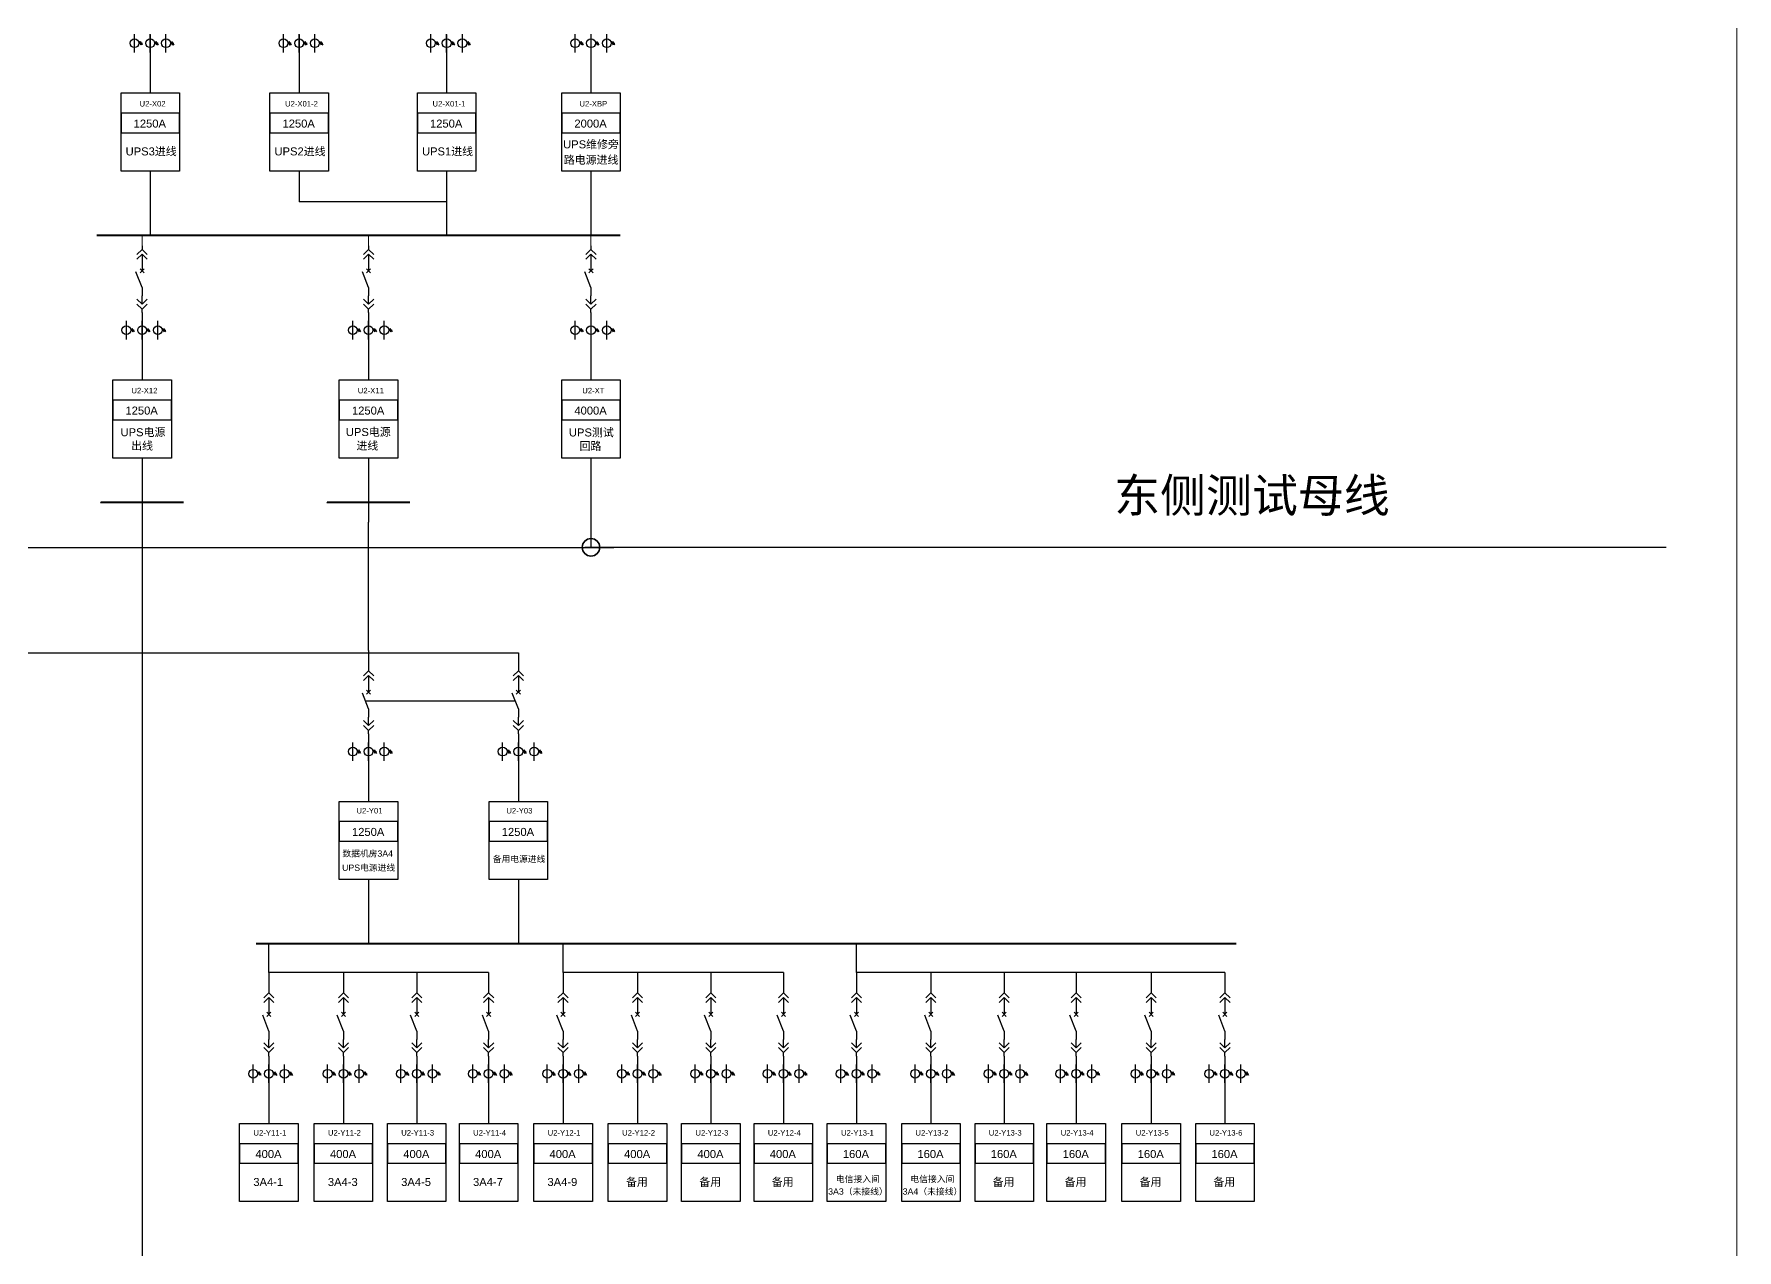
# Model space of a CAD drawing. Header units: millimetres. Extents: x -3460 to -460, y 6070 to 9130.
# Drawn here: x -2075.4 to -1923.7, y 7055 to 7163.3 of the extents above; entities that cross this region are included whole.
import ezdxf
from ezdxf.enums import TextEntityAlignment as Align

# ---------------------------------------------------------------- set-up
doc = ezdxf.new("R2010")
doc.units = ezdxf.units.MM
doc.header["$LTSCALE"] = 1000
doc.header["$MEASUREMENT"] = 0
doc.linetypes.add('DASHED', pattern=[0.75, 0.5, -0.25])
doc.styles.get("Standard").update_dxf_attribs({"font": 'arial.ttf'})

# ---------------------------------------------------------------- blocks, each defined once
blk = doc.blocks.new('A$C03DD39B5')
for p, q in [((417, 475), (283, 392)), ((417, 422), (283, 339)), ((350, 333), (350, 467))]:
    blk.add_line(p, q)
blk.add_lwpolyline([(700, 167), (0, 167)])
blk.add_circle((350, 167), 167)
blk = doc.blocks.new('DYDQAA03')
at = {"color": 0}
for points in [[(0, 0), (0, -1.5)], [(-2.12, -3.62), (0, -1.5)], [(-2.12, -5.62), (0, -3.5)], [(2.12, -3.62), (0, -1.5)], [(2.12, -5.62), (0, -3.5)], [(0, -3.5), (0, -7)]]:
    blk.add_lwpolyline(points, dxfattribs=at)
blk = doc.blocks.new('DYDQAA09')
at = {"color": 0}
blk.add_lwpolyline([(0, 0), (0, -3.5)], dxfattribs=at)
blk.add_lwpolyline([(0, 0), (0, -3.5)], dxfattribs=at)
blk.add_lwpolyline([(0, 0), (0, -3.5)], dxfattribs=at)
blk.add_lwpolyline([(0, 0), (0, -3.5)], dxfattribs=at)
blk.add_lwpolyline([(0, 0), (0, -3.5)], dxfattribs=at)
blk.add_lwpolyline([(0, 0), (0, -3.5)], dxfattribs=at)
blk.add_lwpolyline([(0, 0), (0, -3.5)], dxfattribs=at)
blk.add_lwpolyline([(0, 0), (0, -3.5)], dxfattribs=at)
blk.add_lwpolyline([(0, 0), (0, -3.5)], dxfattribs=at)
blk = doc.blocks.new('DYDQ0201')
at = {"color": 0}
for points in [[(0.86, -0.86), (-0.86, 0.86)], [(-0.86, -0.86), (0.86, 0.86)], [(0, -7), (-2.61, -0.37)]]:
    blk.add_lwpolyline(points, dxfattribs=at)
blk = doc.blocks.new('DYDQAA04')
at = {"color": 0}
for points in [[(0, -3.5), (0, 0)], [(-2.12, -1.38), (0, -3.5)], [(-2.12, -3.38), (0, -5.5)], [(2.12, -1.38), (0, -3.5)], [(2.12, -3.38), (0, -5.5)], [(0, -7), (0, -5.5)]]:
    blk.add_lwpolyline(points, dxfattribs=at)
blk = doc.blocks.new('DYDQAA05')
at = {"color": 0}
blk.add_lwpolyline([(0, 0), (0, -7)], dxfattribs=at)

msp = doc.modelspace()

# ---------------------------------------------------------------- linework, layer by layer
for p, q in [((-2065.02, 7163.27, -3103.78), (-2065.02, 7161.63, -3103.78)), ((-2051.76, 7163.27, -3103.78), (-2051.76, 7161.63, -3103.78)), ((-2038.62, 7163.27, -3103.78), (-2038.62, 7161.63, -3103.78)), ((-2025.76, 7163.27, -3103.78), (-2025.76, 7161.63, -3103.78)), ((-2065.02, 7161.63, -3103.78), (-2065.02, 7158.07, -3103.78)), ((-2051.76, 7161.63, -3103.78), (-2051.76, 7158.07, -3103.78)), ((-2038.62, 7161.63, -3103.78), (-2038.62, 7158.07, -3103.78)), ((-2025.76, 7161.63, -3103.78), (-2025.76, 7158.07, -3103.78)), ((-2065.02, 7151.11, -3103.78), (-2065.02, 7145.39, -3103.78)), ((-2051.76, 7151.11, -3103.78), (-2051.76, 7148.37, -3103.78)), ((-2038.62, 7151.11, -3103.78), (-2038.62, 7145.39, -3103.78)), ((-2025.76, 7151.11, -3103.78), (-2025.76, 7145.39, -3103.78)), ((-2038.62, 7148.37, -3103.78), (-2051.76, 7148.37, -3103.78)), ((-2065.75, 7137.7, -3103.78), (-2065.75, 7136.06, -3103.78)), ((-2045.57, 7137.7, -3103.78), (-2045.57, 7136.06, -3103.78)), ((-2065.75, 7136.06, -3103.78), (-2065.75, 7132.5, -3103.78)), ((-2045.57, 7136.06, -3103.78), (-2045.57, 7132.5, -3103.78)), ((-2065.75, 7125.54, -3103.78), (-2065.75, 7119.82, -3103.78)), ((-2045.57, 7125.54, -3103.78), (-2045.57, 7119.82, -3103.78)), ((-2065.75, 7119.82, -9329.62), (-2065.75, 7044.28, -9329.62)), ((-2045.57, 7108.4, -13604.84), (-2045.57, 7119.82, -3103.78)), ((-2045.57, 7100.16, -11403.62), (-2045.57, 7098.52, -11403.62)), ((-2045.57, 7098.52, -11403.62), (-2045.57, 7094.95, -11403.62)), ((-2045.57, 7088, -11403.62), (-2045.57, 7082.28, -11403.62)), ((-2054.45, 7079.7, -16245.15), (-2054.45, 7082.28, -14861.87)), ((-2028.25, 7079.7, -11529.87), (-2028.25, 7082.28, -10146.59)), ((-2002.11, 7079.7, -11529.87), (-2002.11, 7082.28, -10146.59)), ((-2034.88, 7079.7, -16245.2), (-2054.45, 7079.7, -16245.2)), ((-2008.62, 7079.7, -11529.92), (-2028.25, 7079.7, -11529.92)), ((-1969.29, 7079.7, -11529.92), (-2002.11, 7079.7, -11529.92)), ((-2054.45, 7071.46, -14043.98), (-2054.45, 7069.82, -14043.98)), ((-2047.81, 7071.46, -14043.98), (-2047.81, 7069.82, -14043.98)), ((-2041.28, 7071.46, -14043.98), (-2041.28, 7069.82, -14043.98)), ((-2034.88, 7071.46, -14043.98), (-2034.88, 7069.82, -14043.98)), ((-2028.25, 7071.46, -9328.69), (-2028.25, 7069.82, -9328.69)), ((-2021.61, 7071.46, -9328.69), (-2021.61, 7069.82, -9328.69)), ((-2015.08, 7071.46, -9328.69), (-2015.08, 7069.82, -9328.69)), ((-2008.62, 7071.46, -17290.36), (-2008.62, 7069.82, -17290.36)), ((-2002.11, 7071.46, -9328.69), (-2002.11, 7069.82, -9328.69)), ((-1995.48, 7071.46, -9328.69), (-1995.48, 7069.82, -9328.69)), ((-1988.95, 7071.46, -9328.69), (-1988.95, 7069.82, -9328.69)), ((-1982.54, 7071.46, -9328.69), (-1982.54, 7069.82, -9328.69)), ((-1975.86, 7071.46, -3230.08), (-1975.86, 7069.82, -3230.08)), ((-1969.29, 7071.46, -3230.08), (-1969.29, 7069.82, -3230.08)), ((-2054.45, 7069.82, -14043.98), (-2054.45, 7066.25, -14043.98)), ((-2047.81, 7069.82, -14043.98), (-2047.81, 7066.25, -14043.98)), ((-2041.28, 7069.82, -14043.98), (-2041.28, 7066.25, -14043.98)), ((-2034.88, 7069.82, -14043.98), (-2034.88, 7066.25, -14043.98)), ((-2028.25, 7069.82, -9328.69), (-2028.25, 7066.25, -9328.69)), ((-2021.61, 7069.82, -9328.69), (-2021.61, 7066.25, -9328.69)), ((-2015.08, 7069.82, -9328.69), (-2015.08, 7066.25, -9328.69)), ((-2008.62, 7069.82, -17290.36), (-2008.62, 7066.25, -17290.36)), ((-2002.11, 7069.82, -9328.69), (-2002.11, 7066.25, -9328.69)), ((-1995.48, 7069.82, -9328.69), (-1995.48, 7066.25, -9328.69)), ((-1988.95, 7069.82, -9328.69), (-1988.95, 7066.25, -9328.69)), ((-1982.54, 7069.82, -9328.69), (-1982.54, 7066.25, -9328.69)), ((-1975.86, 7069.82, -3230.08), (-1975.86, 7066.25, -3230.08)), ((-1969.29, 7069.82, -3230.08), (-1969.29, 7066.25, -3230.08))]:
    msp.add_line(p, q)
at = {"color": 1, "lineweight": 40}
for p, q in [((-2069.78, 7145.39, -3103.78), (-2023.17, 7145.39, -3103.78)), ((-2055.6, 7082.28, -14861.87), (-1968.29, 7082.28, -14861.87))]:
    msp.add_line(p, q, dxfattribs=at)
at = {"color": 6, "lineweight": 20}
for p, q in [((-2065.75, 7144.45, -5305), (-2065.75, 7145.39, -3103.78)), ((-2045.57, 7144.45, -5305), (-2045.57, 7145.39, -3103.78)), ((-2025.76, 7144.45, -6939.89), (-2025.76, 7145.39, -4738.66)), ((-2045.57, 7144.45, -5305), (-2045.57, 7144.45, -5305))]:
    msp.add_line(p, q, dxfattribs=at)
at = {"color": 1}
for p, q in [((-2025.76, 7137.7, -4738.66), (-2025.76, 7136.06, -4738.66)), ((-2025.76, 7136.06, -4738.66), (-2025.76, 7132.5, -4738.66))]:
    msp.add_line(p, q, dxfattribs=at)
at = {"color": 6, "lineweight": 30}
for p, q in [((-2025.76, 7125.54, -4738.66), (-2025.76, 7117.58, -4738.66)), ((-2155.59, 7117.58, -3103.78), (-2023.73, 7117.58, -3103.78)), ((-2026.31, 7117.59, -3103.78), (-1930, 7117.59))]:
    msp.add_line(p, q, dxfattribs=at)
at = {"color": 3, "lineweight": 30}
msp.add_line((-2162.05, 7108.17, -13604.84), (-2032.23, 7108.17, -13604.84), dxfattribs=at)
at = {"linetype": 'DASHED', "ltscale": 2}
msp.add_line((-2045.79, 7103.89, -12347.81), (-2032.51, 7103.89, -12347.81), dxfattribs=at)
at = {"color": 5}
for p, q in [((-2032.23, 7100.16, -10146.59), (-2032.23, 7098.52, -10146.59)), ((-2032.23, 7098.52, -10146.59), (-2032.23, 7094.95, -10146.59)), ((-2032.23, 7088, -10146.59), (-2032.23, 7082.28, -10146.59))]:
    msp.add_line(p, q, dxfattribs=at)
at = {"color": 1, "lineweight": 13, "ltscale": 0.001071}
msp.add_lwpolyline([(-2247.38, 7262.05), (-1923.68, 7262.05), (-1923.68, 6960), (-2247.38, 6960)], close=True, dxfattribs=at)
for points, elevation in [([(-2067.62, 7158.07), (-2062.41, 7158.07), (-2062.41, 7151.11), (-2067.62, 7151.11)], -3103.78), ([(-2054.36, 7158.07), (-2049.15, 7158.07), (-2049.15, 7151.11), (-2054.36, 7151.11)], -3103.78), ([(-2041.22, 7158.07), (-2036.02, 7158.07), (-2036.02, 7151.11), (-2041.22, 7151.11)], -3103.78), ([(-2028.36, 7158.07), (-2023.15, 7158.07), (-2023.15, 7151.11), (-2028.36, 7151.11)], -3103.78), ([(-2067.62, 7154.51), (-2062.41, 7154.51), (-2062.41, 7156.25), (-2067.62, 7156.25)], -3103.78), ([(-2054.36, 7154.51), (-2049.15, 7154.51), (-2049.15, 7156.25), (-2054.36, 7156.25)], -3103.78), ([(-2041.22, 7154.51), (-2036.02, 7154.51), (-2036.02, 7156.25), (-2041.22, 7156.25)], -3103.78), ([(-2028.36, 7154.51), (-2023.15, 7154.51), (-2023.15, 7156.25), (-2028.36, 7156.25)], -3103.78), ([(-2068.35, 7132.5), (-2063.14, 7132.5), (-2063.14, 7125.54), (-2068.35, 7125.54)], -3103.78), ([(-2048.18, 7132.5), (-2042.97, 7132.5), (-2042.97, 7125.54), (-2048.18, 7125.54)], -3103.78), ([(-2068.35, 7128.94), (-2063.14, 7128.94), (-2063.14, 7130.68), (-2068.35, 7130.68)], -3103.78), ([(-2048.18, 7128.94), (-2042.97, 7128.94), (-2042.97, 7130.68), (-2048.18, 7130.68)], -3103.78), ([(-2048.18, 7094.95), (-2042.97, 7094.95), (-2042.97, 7088), (-2048.18, 7088)], -11403.62), ([(-2048.18, 7091.4), (-2042.97, 7091.4), (-2042.97, 7093.14), (-2048.18, 7093.14)], -11403.62), ([(-2057.06, 7066.25), (-2051.85, 7066.25), (-2051.85, 7059.3), (-2057.06, 7059.3)], -14043.98), ([(-2050.42, 7066.25), (-2045.21, 7066.25), (-2045.21, 7059.3), (-2050.42, 7059.3)], -14043.98), ([(-2043.89, 7066.25), (-2038.68, 7066.25), (-2038.68, 7059.3), (-2043.89, 7059.3)], -14043.98), ([(-2037.48, 7066.25), (-2032.27, 7066.25), (-2032.27, 7059.3), (-2037.48, 7059.3)], -14043.98), ([(-2030.85, 7066.25), (-2025.64, 7066.25), (-2025.64, 7059.3), (-2030.85, 7059.3)], -9328.69), ([(-2024.22, 7066.25), (-2019.01, 7066.25), (-2019.01, 7059.3), (-2024.22, 7059.3)], -9328.69), ([(-2017.69, 7066.25), (-2012.48, 7066.25), (-2012.48, 7059.3), (-2017.69, 7059.3)], -9328.69), ([(-2011.23, 7066.25), (-2006.02, 7066.25), (-2006.02, 7059.3), (-2011.23, 7059.3)], -17290.36), ([(-2004.72, 7066.25), (-1999.51, 7066.25), (-1999.51, 7059.3), (-2004.72, 7059.3)], -9328.69), ([(-1998.08, 7066.25), (-1992.87, 7066.25), (-1992.87, 7059.3), (-1998.08, 7059.3)], -9328.69), ([(-1991.55, 7066.25), (-1986.34, 7066.25), (-1986.34, 7059.3), (-1991.55, 7059.3)], -9328.69), ([(-1985.15, 7066.25), (-1979.94, 7066.25), (-1979.94, 7059.3), (-1985.15, 7059.3)], -9328.69), ([(-1978.46, 7066.25), (-1973.26, 7066.25), (-1973.26, 7059.3), (-1978.46, 7059.3)], -3230.08), ([(-1971.89, 7066.25), (-1966.68, 7066.25), (-1966.68, 7059.3), (-1971.89, 7059.3)], -3230.08), ([(-2057.06, 7062.7), (-2051.85, 7062.7), (-2051.85, 7064.44), (-2057.06, 7064.44)], -14043.98), ([(-2050.42, 7062.7), (-2045.21, 7062.7), (-2045.21, 7064.44), (-2050.42, 7064.44)], -14043.98), ([(-2043.89, 7062.7), (-2038.68, 7062.7), (-2038.68, 7064.44), (-2043.89, 7064.44)], -14043.98), ([(-2037.48, 7062.7), (-2032.27, 7062.7), (-2032.27, 7064.44), (-2037.48, 7064.44)], -14043.98), ([(-2030.85, 7062.7), (-2025.64, 7062.7), (-2025.64, 7064.44), (-2030.85, 7064.44)], -9328.69), ([(-2024.22, 7062.7), (-2019.01, 7062.7), (-2019.01, 7064.44), (-2024.22, 7064.44)], -9328.69), ([(-2017.69, 7062.7), (-2012.48, 7062.7), (-2012.48, 7064.44), (-2017.69, 7064.44)], -9328.69), ([(-2011.23, 7062.7), (-2006.02, 7062.7), (-2006.02, 7064.44), (-2011.23, 7064.44)], -17290.36), ([(-2004.72, 7062.7), (-1999.51, 7062.7), (-1999.51, 7064.44), (-2004.72, 7064.44)], -9328.69), ([(-1998.08, 7062.7), (-1992.87, 7062.7), (-1992.87, 7064.44), (-1998.08, 7064.44)], -9328.69), ([(-1991.55, 7062.7), (-1986.34, 7062.7), (-1986.34, 7064.44), (-1991.55, 7064.44)], -9328.69), ([(-1985.15, 7062.7), (-1979.94, 7062.7), (-1979.94, 7064.44), (-1985.15, 7064.44)], -9328.69), ([(-1978.46, 7062.7), (-1973.26, 7062.7), (-1973.26, 7064.44), (-1978.46, 7064.44)], -3230.08), ([(-1971.89, 7062.7), (-1966.68, 7062.7), (-1966.68, 7064.44), (-1971.89, 7064.44)], -3230.08)]:
    msp.add_lwpolyline(points, close=True, dxfattribs=dict(elevation=elevation))
at = {"color": 1, "elevation": -4738.66}
for points in [[(-2028.36, 7132.5), (-2023.15, 7132.5), (-2023.15, 7125.54), (-2028.36, 7125.54)], [(-2028.36, 7128.94), (-2023.15, 7128.94), (-2023.15, 7130.68), (-2028.36, 7130.68)]]:
    msp.add_lwpolyline(points, close=True, dxfattribs=at)
at = {"color": 1, "lineweight": 40, "ltscale": 100, "elevation": -13604.84}
for points in [[(-2062.06, 7121.58), (-2069.43, 7121.58), (-2069.43, 7121.58)], [(-2041.89, 7121.58), (-2049.26, 7121.58), (-2049.26, 7121.58)]]:
    msp.add_lwpolyline(points, dxfattribs=at)
at = {"color": 5, "elevation": -10146.59}
for points in [[(-2034.84, 7094.95), (-2029.63, 7094.95), (-2029.63, 7088), (-2034.84, 7088)], [(-2034.84, 7091.4), (-2029.63, 7091.4), (-2029.63, 7093.14), (-2034.84, 7093.14)]]:
    msp.add_lwpolyline(points, close=True, dxfattribs=at)
at = {"color": 6, "lineweight": 35}
msp.add_circle((-2025.76, 7117.58, -27433.15), 0.78, dxfattribs=at)

# ---------------------------------------------------------------- block references
at = {"linetype": 'Continuous', "xscale": 0.00233888397733859, "yscale": 0.00233888397733859, "zscale": 0.00233888397733859, "rotation": 270}
for p in [(-2066.81, 7163.31, -3103.78), (-2065.41, 7163.31, -3103.78), (-2064.01, 7163.31, -3103.78), (-2053.55, 7163.31, -3103.78), (-2052.15, 7163.31, -3103.78), (-2050.74, 7163.31, -3103.78), (-2040.41, 7163.31, -3103.78), (-2039.01, 7163.31, -3103.78), (-2037.61, 7163.31, -3103.78), (-2027.55, 7163.31, -3103.78), (-2026.15, 7163.31, -3103.78), (-2024.74, 7163.31, -3103.78), (-2067.54, 7137.75, -3103.78), (-2066.14, 7137.75, -3103.78), (-2064.73, 7137.75, -3103.78), (-2047.37, 7137.75, -3103.78), (-2045.96, 7137.75, -3103.78), (-2044.56, 7137.75, -3103.78), (-2047.37, 7100.2, -11403.62), (-2045.96, 7100.2, -11403.62), (-2044.56, 7100.2, -11403.62), (-2056.24, 7071.5, -14043.98), (-2054.84, 7071.5, -14043.98), (-2053.44, 7071.5, -14043.98), (-2049.61, 7071.5, -14043.98), (-2048.2, 7071.5, -14043.98), (-2046.8, 7071.5, -14043.98), (-2043.08, 7071.5, -14043.98), (-2041.67, 7071.5, -14043.98), (-2040.27, 7071.5, -14043.98), (-2036.67, 7071.5, -14043.98), (-2035.27, 7071.5, -14043.98), (-2033.86, 7071.5, -14043.98), (-2030.04, 7071.5, -9328.69), (-2028.64, 7071.5, -9328.69), (-2027.24, 7071.5, -9328.69), (-2023.4, 7071.5, -9328.69), (-2022, 7071.5, -9328.69), (-2020.6, 7071.5, -9328.69), (-2016.87, 7071.5, -9328.69), (-2015.47, 7071.5, -9328.69), (-2014.07, 7071.5, -9328.69), (-2010.42, 7071.5, -17290.36), (-2009.01, 7071.5, -17290.36), (-2007.61, 7071.5, -17290.36), (-2003.91, 7071.5, -9328.69), (-2002.5, 7071.5, -9328.69), (-2001.1, 7071.5, -9328.69), (-1997.27, 7071.5, -9328.69), (-1995.87, 7071.5, -9328.69), (-1994.46, 7071.5, -9328.69), (-1990.74, 7071.5, -9328.69), (-1989.34, 7071.5, -9328.69), (-1987.93, 7071.5, -9328.69), (-1984.34, 7071.5, -9328.69), (-1982.93, 7071.5, -9328.69), (-1981.53, 7071.5, -9328.69), (-1977.65, 7071.5, -3230.08), (-1976.25, 7071.5, -3230.08), (-1974.85, 7071.5, -3230.08), (-1971.08, 7071.5, -3230.08), (-1969.68, 7071.5, -3230.08), (-1968.27, 7071.5, -3230.08)]:
    msp.add_blockref('A$C03DD39B5', p, dxfattribs=at)
at = {"xscale": 0.2128962921302706, "yscale": 0.2128962921302706, "zscale": 0.2128962921302706}
for name, p in [('DYDQAA03', (-2065.75, 7144.45, -5305)), ('DYDQAA03', (-2045.57, 7144.45, -5305)), ('DYDQ0201', (-2065.75, 7142.22, -5305)), ('DYDQAA09', (-2065.75, 7142.96, -5305)), ('DYDQ0201', (-2045.57, 7142.22, -5305)), ('DYDQAA09', (-2045.57, 7142.96, -5305)), ('DYDQAA09', (-2065.75, 7140.73, -5305)), ('DYDQAA09', (-2045.57, 7140.73, -5305)), ('DYDQAA04', (-2065.75, 7139.98, -5305)), ('DYDQAA04', (-2045.57, 7139.98, -5305)), ('DYDQAA09', (-2065.75, 7138.49, -5305)), ('DYDQAA09', (-2045.57, 7138.49, -5305)), ('DYDQAA05', (-2045.57, 7108.4, -13604.84)), ('DYDQAA03', (-2045.57, 7106.91, -13604.84)), ('DYDQAA09', (-2045.57, 7105.42, -13604.84)), ('DYDQ0201', (-2045.57, 7104.67, -13604.84)), ('DYDQAA04', (-2045.57, 7102.44, -13604.84)), ('DYDQAA09', (-2045.57, 7103.18, -13604.84)), ('DYDQAA09', (-2045.57, 7100.95, -13604.84)), ('DYDQAA05', (-2054.45, 7079.7, -16245.2)), ('DYDQAA05', (-2047.81, 7079.7, -16245.2)), ('DYDQAA05', (-2041.28, 7079.7, -16245.2)), ('DYDQAA05', (-2034.88, 7079.7, -16245.2)), ('DYDQAA05', (-2028.25, 7079.7, -11529.92)), ('DYDQAA05', (-2021.61, 7079.7, -11529.92)), ('DYDQAA05', (-2015.08, 7079.7, -11529.92)), ('DYDQAA05', (-2008.62, 7079.7, -19491.59)), ('DYDQAA05', (-2002.11, 7079.7, -11529.92)), ('DYDQAA05', (-1995.48, 7079.7, -11529.92)), ('DYDQAA05', (-1988.95, 7079.7, -11529.92)), ('DYDQAA05', (-1982.54, 7079.7, -11529.92)), ('DYDQAA05', (-1975.86, 7079.7, -5431.3)), ('DYDQAA05', (-1969.29, 7079.7, -5431.3)), ('DYDQAA03', (-2054.45, 7078.21, -16245.2)), ('DYDQAA03', (-2047.81, 7078.21, -16245.2)), ('DYDQAA03', (-2041.28, 7078.21, -16245.2)), ('DYDQAA03', (-2034.88, 7078.21, -16245.2)), ('DYDQAA03', (-2028.25, 7078.21, -11529.92)), ('DYDQAA03', (-2021.61, 7078.21, -11529.92)), ('DYDQAA03', (-2015.08, 7078.21, -11529.92)), ('DYDQAA03', (-2008.62, 7078.21, -19491.59)), ('DYDQAA03', (-2002.11, 7078.21, -11529.92)), ('DYDQAA03', (-1995.48, 7078.21, -11529.92)), ('DYDQAA03', (-1988.95, 7078.21, -11529.92)), ('DYDQAA03', (-1982.54, 7078.21, -11529.92)), ('DYDQAA03', (-1975.86, 7078.21, -5431.3)), ('DYDQAA03', (-1969.29, 7078.21, -5431.3)), ('DYDQAA09', (-2054.45, 7076.72, -16245.2)), ('DYDQAA09', (-2047.81, 7076.72, -16245.2)), ('DYDQAA09', (-2041.28, 7076.72, -16245.2)), ('DYDQAA09', (-2034.88, 7076.72, -16245.2)), ('DYDQAA09', (-2028.25, 7076.72, -11529.92)), ('DYDQAA09', (-2021.61, 7076.72, -11529.92)), ('DYDQAA09', (-2015.08, 7076.72, -11529.92)), ('DYDQAA09', (-2008.62, 7076.72, -19491.59)), ('DYDQAA09', (-2002.11, 7076.72, -11529.92)), ('DYDQAA09', (-1995.48, 7076.72, -11529.92)), ('DYDQAA09', (-1988.95, 7076.72, -11529.92)), ('DYDQAA09', (-1982.54, 7076.72, -11529.92)), ('DYDQAA09', (-1975.86, 7076.72, -5431.3)), ('DYDQAA09', (-1969.29, 7076.72, -5431.3)), ('DYDQ0201', (-2054.45, 7075.97, -16245.2)), ('DYDQ0201', (-2047.81, 7075.97, -16245.2)), ('DYDQ0201', (-2041.28, 7075.97, -16245.2)), ('DYDQ0201', (-2034.88, 7075.97, -16245.2)), ('DYDQ0201', (-2028.25, 7075.97, -11529.92)), ('DYDQ0201', (-2021.61, 7075.97, -11529.92)), ('DYDQ0201', (-2015.08, 7075.97, -11529.92)), ('DYDQ0201', (-2008.62, 7075.97, -19491.59)), ('DYDQ0201', (-2002.11, 7075.97, -11529.92)), ('DYDQ0201', (-1995.48, 7075.97, -11529.92)), ('DYDQ0201', (-1988.95, 7075.97, -11529.92)), ('DYDQ0201', (-1982.54, 7075.97, -11529.92)), ('DYDQ0201', (-1975.86, 7075.97, -5431.3)), ('DYDQ0201', (-1969.29, 7075.97, -5431.3)), ('DYDQAA04', (-2054.45, 7073.74, -16245.2)), ('DYDQAA09', (-2054.45, 7074.48, -16245.2)), ('DYDQAA04', (-2047.81, 7073.74, -16245.2)), ('DYDQAA09', (-2047.81, 7074.48, -16245.2)), ('DYDQAA04', (-2041.28, 7073.74, -16245.2)), ('DYDQAA09', (-2041.28, 7074.48, -16245.2)), ('DYDQAA04', (-2034.88, 7073.74, -16245.2)), ('DYDQAA09', (-2034.88, 7074.48, -16245.2)), ('DYDQAA04', (-2028.25, 7073.74, -11529.92)), ('DYDQAA09', (-2028.25, 7074.48, -11529.92)), ('DYDQAA04', (-2021.61, 7073.74, -11529.92)), ('DYDQAA09', (-2021.61, 7074.48, -11529.92)), ('DYDQAA04', (-2015.08, 7073.74, -11529.92)), ('DYDQAA09', (-2015.08, 7074.48, -11529.92)), ('DYDQAA04', (-2008.62, 7073.74, -19491.59)), ('DYDQAA09', (-2008.62, 7074.48, -19491.59)), ('DYDQAA04', (-2002.11, 7073.74, -11529.92)), ('DYDQAA09', (-2002.11, 7074.48, -11529.92)), ('DYDQAA04', (-1995.48, 7073.74, -11529.92)), ('DYDQAA09', (-1995.48, 7074.48, -11529.92)), ('DYDQAA04', (-1988.95, 7073.74, -11529.92)), ('DYDQAA09', (-1988.95, 7074.48, -11529.92)), ('DYDQAA04', (-1982.54, 7073.74, -11529.92)), ('DYDQAA09', (-1982.54, 7074.48, -11529.92)), ('DYDQAA04', (-1975.86, 7073.74, -5431.3)), ('DYDQAA09', (-1975.86, 7074.48, -5431.3)), ('DYDQAA04', (-1969.29, 7073.74, -5431.3)), ('DYDQAA09', (-1969.29, 7074.48, -5431.3)), ('DYDQAA09', (-2054.45, 7072.25, -16245.2)), ('DYDQAA09', (-2047.81, 7072.25, -16245.2)), ('DYDQAA09', (-2041.28, 7072.25, -16245.2)), ('DYDQAA09', (-2034.88, 7072.25, -16245.2)), ('DYDQAA09', (-2028.25, 7072.25, -11529.92)), ('DYDQAA09', (-2021.61, 7072.25, -11529.92)), ('DYDQAA09', (-2015.08, 7072.25, -11529.92)), ('DYDQAA09', (-2008.62, 7072.25, -19491.59)), ('DYDQAA09', (-2002.11, 7072.25, -11529.92)), ('DYDQAA09', (-1995.48, 7072.25, -11529.92)), ('DYDQAA09', (-1988.95, 7072.25, -11529.92)), ('DYDQAA09', (-1982.54, 7072.25, -11529.92)), ('DYDQAA09', (-1975.86, 7072.25, -5431.3)), ('DYDQAA09', (-1969.29, 7072.25, -5431.3))]:
    msp.add_blockref(name, p, dxfattribs=at)
at = {"color": 1, "xscale": 0.2128962921302706, "yscale": 0.2128962921302706, "zscale": 0.2128962921302706}
for name, p in [('DYDQAA03', (-2025.76, 7144.45, -6939.89)), ('DYDQ0201', (-2025.76, 7142.22, -6939.89)), ('DYDQAA09', (-2025.76, 7142.96, -6939.89)), ('DYDQAA09', (-2025.76, 7140.73, -6939.89)), ('DYDQAA04', (-2025.76, 7139.98, -6939.89)), ('DYDQAA09', (-2025.76, 7138.49, -6939.89))]:
    msp.add_blockref(name, p, dxfattribs=at)
at = {"color": 1, "linetype": 'Continuous', "xscale": 0.00233888397733859, "yscale": 0.00233888397733859, "zscale": 0.00233888397733859, "rotation": 270}
for p in [(-2027.55, 7137.75, -4738.66), (-2026.15, 7137.75, -4738.66), (-2024.74, 7137.75, -4738.66)]:
    msp.add_blockref('A$C03DD39B5', p, dxfattribs=at)
at = {"color": 5, "xscale": 0.2128962921302706, "yscale": 0.2128962921302706, "zscale": 0.2128962921302706}
for name, p in [('DYDQAA03', (-2032.23, 7106.91, -12347.81)), ('DYDQAA05', (-2032.23, 7108.17, -13604.84)), ('DYDQAA09', (-2032.23, 7105.42, -12347.81)), ('DYDQ0201', (-2032.23, 7104.67, -12347.81)), ('DYDQAA04', (-2032.23, 7102.44, -12347.81)), ('DYDQAA09', (-2032.23, 7103.18, -12347.81)), ('DYDQAA09', (-2032.23, 7100.95, -12347.81))]:
    msp.add_blockref(name, p, dxfattribs=at)
at = {"color": 5, "linetype": 'Continuous', "xscale": 0.00233888397733859, "yscale": 0.00233888397733859, "zscale": 0.00233888397733859, "rotation": 270}
for p in [(-2034.02, 7100.2, -10146.59), (-2032.62, 7100.2, -10146.59), (-2031.22, 7100.2, -10146.59)]:
    msp.add_blockref('A$C03DD39B5', p, dxfattribs=at)

# ---------------------------------------------------------------- texts
at = {"lineweight": 0}
for s, height, p in [('U2-X02', 0.49, (-2064.81, 7156.86, -902.56)), ('U2-X01-2', 0.49, (-2051.55, 7156.86, -902.56)), ('U2-X01-1', 0.49, (-2038.41, 7156.86, -902.56)), ('U2-XBP', 0.49, (-2025.55, 7156.86, -902.56)), ('1250A', 0.713, (-2065.06, 7154.98, -3669.17)), ('1250A', 0.713, (-2051.8, 7154.98, -3669.17)), ('1250A', 0.713, (-2038.66, 7154.98, -3669.17)), ('2000A', 0.713, (-2025.8, 7154.98, -3669.17)), ('UPS维修旁', 0.713, (-2025.76, 7153.13, -6435.73)), ('UPS3进线', 0.713, (-2064.94, 7152.5, -4234.51)), ('UPS2进线', 0.713, (-2051.68, 7152.5, -4234.51)), ('UPS1进线', 0.713, (-2038.54, 7152.5, -4234.51)), ('路电源进线', 0.713, (-2025.75, 7151.75, -6435.73)), ('U2-X12', 0.49, (-2065.54, 7131.3, -902.56)), ('U2-X11', 0.49, (-2045.37, 7131.3, -902.56)), ('1250A', 0.713, (-2065.79, 7129.41, -3669.17)), ('1250A', 0.713, (-2045.61, 7129.41, -3669.17)), ('UPS电源', 0.713, (-2065.67, 7127.48, -4234.51)), ('UPS电源', 0.713, (-2045.6, 7127.5, -1906.99)), ('出线', 0.713, (-2065.75, 7126.27, -4234.51)), ('进线', 0.713, (-2045.68, 7126.28, -1906.99)), ('U2-Y01', 0.49, (-2045.49, 7093.87, -9202.39)), ('1250A', 0.713, (-2045.61, 7091.87, -11969.01)), ('数据机房3A4', 0.557, (-2045.65, 7090.02, -12534.35)), ('UPS电源进线', 0.557, (-2045.57, 7088.76, -12534.35)), ('U2-Y11-1', 0.49, (-2054.36, 7065.17, -11842.76)), ('U2-Y11-2', 0.49, (-2047.73, 7065.17, -11842.76)), ('U2-Y11-3', 0.49, (-2041.2, 7065.17, -11842.76)), ('U2-Y11-4', 0.49, (-2034.79, 7065.17, -11842.76)), ('U2-Y12-1', 0.49, (-2028.16, 7065.17, -7127.47)), ('U2-Y12-2', 0.49, (-2021.52, 7065.17, -7127.47)), ('U2-Y12-3', 0.49, (-2014.99, 7065.17, -7127.47)), ('U2-Y12-4', 0.49, (-2008.54, 7065.17, -15089.14)), ('U2-Y13-1', 0.49, (-2002.03, 7065.17, -7127.47)), ('U2-Y13-2', 0.49, (-1995.39, 7065.17, -7127.47)), ('U2-Y13-3', 0.49, (-1988.86, 7065.17, -7127.47)), ('U2-Y13-4', 0.49, (-1982.46, 7065.17, -7127.47)), ('U2-Y13-5', 0.49, (-1975.77, 7065.17, -1028.86)), ('U2-Y13-6', 0.49, (-1969.2, 7065.17, -1028.86)), ('400A', 0.713, (-2054.49, 7063.17, -14609.37)), ('400A', 0.713, (-2047.85, 7063.17, -14609.37)), ('400A', 0.713, (-2041.32, 7063.17, -14609.37)), ('400A', 0.713, (-2034.92, 7063.17, -14609.37)), ('400A', 0.713, (-2028.29, 7063.17, -9894.08)), ('400A', 0.713, (-2021.65, 7063.17, -9894.08)), ('400A', 0.713, (-2015.12, 7063.17, -9894.08)), ('400A', 0.713, (-2008.67, 7063.17, -17855.75)), ('160A', 0.713, (-2002.16, 7063.17, -9894.08)), ('160A', 0.713, (-1995.52, 7063.17, -9894.08)), ('160A', 0.713, (-1988.99, 7063.17, -9894.08)), ('160A', 0.713, (-1982.58, 7063.17, -9894.08)), ('160A', 0.713, (-1975.9, 7063.17, -3795.47)), ('160A', 0.713, (-1969.33, 7063.17, -3795.47)), ('3A4-1', 0.713, (-2054.51, 7060.68, -21086.74)), ('3A4-3', 0.713, (-2047.87, 7060.68, -21086.74)), ('3A4-5', 0.713, (-2041.34, 7060.68, -21086.74)), ('3A4-7', 0.713, (-2034.94, 7060.68, -21086.74)), ('3A4-9', 0.713, (-2028.31, 7060.68, -16371.45)), ('备用', 0.713, (-2021.67, 7060.68, -16371.45)), ('备用', 0.713, (-2015.14, 7060.68, -16371.45)), ('备用', 0.713, (-2008.69, 7060.68, -24333.12)), ('电信接入间', 0.56, (-2001.99, 7061.02, -8070.64)), ('电信接入间', 0.56, (-1995.35, 7061.02, -8070.64)), ('备用', 0.713, (-1989.01, 7060.68, -16371.45)), ('备用', 0.713, (-1982.6, 7060.68, -16371.45)), ('备用', 0.713, (-1975.92, 7060.68, -10272.84)), ('备用', 0.713, (-1969.35, 7060.68, -10272.84)), ('3A3（未接线）', 0.56, (-2001.98, 7059.91, -8070.64)), ('3A4（未接线）', 0.56, (-1995.34, 7059.91, -8070.64))]:
    msp.add_text(s, height=height, dxfattribs=at).set_placement(p, align=Align.CENTER)
at = {"color": 1, "lineweight": 0}
for s, height, p in [('U2-XT', 0.49, (-2025.55, 7131.3, -2537.44)), ('4000A', 0.713, (-2025.8, 7129.41, -5304.05)), ('UPS测试', 0.713, (-2025.73, 7127.46, -5869.39)), ('回路', 0.713, (-2025.81, 7126.25, -5869.39))]:
    msp.add_text(s, height=height, dxfattribs=at).set_placement(p, align=Align.CENTER)
at = {"color": 5, "lineweight": 0}
for s, height, p in [('U2-Y03', 0.49, (-2032.14, 7093.87, -7945.36)), ('1250A', 0.713, (-2032.27, 7091.87, -10711.98)), ('备用电源进线', 0.557, (-2032.17, 7089.53, -11277.32))]:
    msp.add_text(s, height=height, dxfattribs=at).set_placement(p, align=Align.CENTER)
at = {"color": 6, "insert": (-1979.16, 7123.71, 33429.8), "char_height": 3, "width": 32.2501, "attachment_point": 1}
msp.add_mtext('东侧测试母线', dxfattribs=at)

doc.saveas('drawing.dxf')
